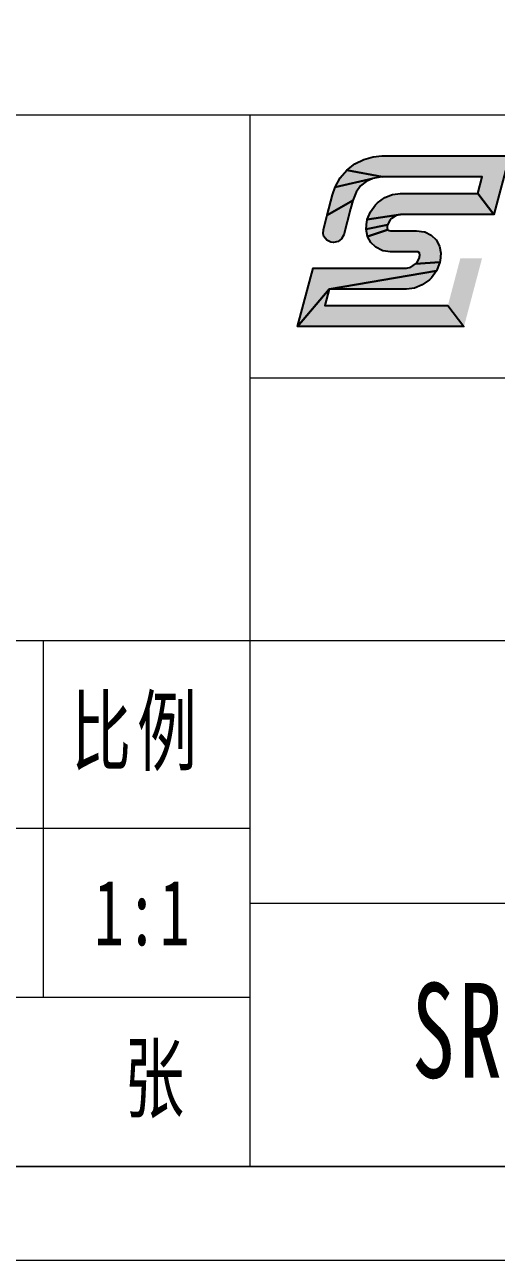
# Model space of a CAD drawing. Header units: millimetres. Extents: x -15766 to 80009, y -9701 to 15159.
# Drawn here: x -12773.7 to -12748.6, y 6744.8 to 6810.6 of the extents above; entities that cross this region are included whole.
import ezdxf

# ---------------------------------------------------------------- set-up
doc = ezdxf.new("R2010")
doc.units = ezdxf.units.MM
for name, color, linetype, lineweight in [('AM_VIS', 7, 'Continuous', 18), ('CDRAFT0', 7, 'Continuous', 18), ('尺寸线层', 3, 'Continuous', 18), ('粗实线层_1', 7, 'Continuous', 15), ('细实线层', 7, 'Continuous', 18)]:
    doc.layers.add(name, color=color, linetype=linetype, lineweight=lineweight)
doc.layers.add('DRW0001_DXF_FORMAT', color=7, linetype='Continuous')
doc.styles.add('标准', font='', dxfattribs={"width": 0.667})
doc.styles.get('标准').set_extended_font_data('宋体')

# ---------------------------------------------------------------- blocks, each defined once
blk = doc.blocks.new('*X1249')
at = {"layer": 'CDRAFT0'}
blk.add_lwpolyline([(0, 0), (210, 0), (210, 297), (0, 297), (0, 0)], dxfattribs=at)
at = {"layer": '粗实线层_1'}
blk.add_line((25, 5), (205, 5), dxfattribs=at)
blk = doc.blocks.new('SYMBOL_3_BL2', base_point=(178.141, 46.517))
at = {"layer": 'DRW0001_DXF_FORMAT', "linetype": 'Continuous'}
for points in [[(159.873, 51.517), (159.977, 51.515), (166.637, 51.516), (165.81, 48.399), (164.954, 49.522), (165.185, 50.393), (159.885, 50.394), (157.985, 50.764), (158.42, 51.099), (158.892, 51.331), (159.389, 51.47), (159.84, 51.517)], [(159.744, 50.388), (159.369, 50.314), (157.367, 49.855), (157.634, 50.35), (157.985, 50.764), (159.885, 50.394)], [(158.715, 49.915), (158.475, 49.584), (158.303, 49.145), (156.939, 48.36), (157.226, 49.437), (157.367, 49.855), (159.369, 50.314), (159.016, 50.157)], [(160.421, 49.466), (160.834, 49.522), (164.954, 49.522), (165.81, 48.399), (160.834, 48.399), (159.076, 48.137), (159.24, 48.54), (159.513, 48.912), (159.62, 49.018), (160.005, 49.297)], [(158.184, 48.692), (157.817, 47.313), (157.702, 47.094), (157.517, 46.951), (157.278, 46.897), (157.134, 46.916), (156.917, 47.03), (156.768, 47.231), (156.729, 47.358), (156.739, 47.604), (156.921, 48.288), (156.92, 48.288), (156.939, 48.36), (158.303, 49.145), (158.182, 48.692)], [(160.356, 48.176), (160.27, 48.078), (160.153, 47.847), (159.011, 47.607), (159.046, 48.02), (159.062, 48.085), (159.076, 48.137), (160.834, 48.399), (160.603, 48.346)], [(160.125, 47.708), (160.151, 47.585), (159.089, 47.227), (159.011, 47.607), (160.153, 47.847), (160.139, 47.794)], [(162.467, 47.295), (162.733, 47.04), (162.91, 46.714), (162.988, 46.333), (162.953, 45.92), (162.937, 45.856), (161.643, 45.765), (161.729, 45.862), (161.846, 46.094), (161.86, 46.147), (161.874, 46.232), (161.848, 46.356), (161.76, 46.402), (161.694, 46.408), (160.304, 46.41), (159.906, 46.466), (159.871, 46.477), (159.532, 46.646), (159.266, 46.901), (159.089, 47.227), (160.151, 47.585), (160.239, 47.538), (160.305, 47.532), (161.695, 47.531), (162.093, 47.475), (162.128, 47.464)], [(162.923, 45.803), (162.759, 45.401), (157.045, 44.419), (155.362, 42.425), (156.189, 45.542), (161.165, 45.542), (161.396, 45.595), (161.643, 45.765), (162.937, 45.856)], [(161.578, 44.474), (161.165, 44.419), (157.045, 44.419), (162.759, 45.401), (162.486, 45.029), (162.379, 44.922), (161.994, 44.643)], [(163.364, 43.548), (164.22, 42.425), (155.362, 42.425), (157.045, 44.419), (156.814, 43.548)]]:
    blk.add_hatch(color=1, dxfattribs=at).paths.add_polyline_path(points)
at = {"layer": 'DRW0001_DXF_FORMAT', "color": 1, "linetype": 'Continuous'}
for points in [[(159.873, 51.517), (159.977, 51.515), (166.637, 51.516), (165.81, 48.399), (164.954, 49.522), (165.185, 50.393), (159.885, 50.394), (157.985, 50.764), (158.42, 51.099), (158.892, 51.331), (159.389, 51.47), (159.84, 51.517), (159.873, 51.517)], [(159.744, 50.388), (159.369, 50.314), (157.367, 49.855), (157.634, 50.35), (157.985, 50.764), (159.885, 50.394), (159.744, 50.388)], [(158.715, 49.915), (158.475, 49.584), (158.303, 49.145), (156.939, 48.36), (157.226, 49.437), (157.367, 49.855), (159.369, 50.314), (159.016, 50.157), (158.715, 49.915)], [(160.421, 49.466), (160.834, 49.522), (164.954, 49.522), (165.81, 48.399), (160.834, 48.399), (159.076, 48.137), (159.24, 48.54), (159.513, 48.912), (159.62, 49.018), (160.005, 49.297), (160.421, 49.466)], [(158.184, 48.692), (157.817, 47.313), (157.702, 47.094), (157.517, 46.951), (157.278, 46.897), (157.134, 46.916), (156.917, 47.03), (156.768, 47.231), (156.729, 47.358), (156.739, 47.604), (156.921, 48.288), (156.92, 48.288), (156.939, 48.36), (158.303, 49.145), (158.182, 48.692), (158.184, 48.692)], [(160.356, 48.176), (160.27, 48.078), (160.153, 47.847), (159.011, 47.607), (159.046, 48.02), (159.062, 48.085), (159.076, 48.137), (160.834, 48.399), (160.603, 48.346), (160.356, 48.176)], [(160.125, 47.708), (160.151, 47.585), (159.089, 47.227), (159.011, 47.607), (160.153, 47.847), (160.139, 47.794), (160.125, 47.708)], [(162.467, 47.295), (162.733, 47.04), (162.91, 46.714), (162.988, 46.333), (162.953, 45.92), (162.937, 45.856), (161.643, 45.765), (161.729, 45.862), (161.846, 46.094), (161.86, 46.147), (161.874, 46.232), (161.848, 46.356), (161.76, 46.402), (161.694, 46.408), (160.304, 46.41), (159.906, 46.466), (159.871, 46.477), (159.532, 46.646), (159.266, 46.901), (159.089, 47.227), (160.151, 47.585), (160.239, 47.538), (160.305, 47.532), (161.695, 47.531), (162.093, 47.475), (162.128, 47.464), (162.467, 47.295)], [(162.923, 45.803), (162.759, 45.401), (157.045, 44.419), (155.362, 42.425), (156.189, 45.542), (161.165, 45.542), (161.396, 45.595), (161.643, 45.765), (162.937, 45.856), (162.923, 45.803)], [(161.578, 44.474), (161.165, 44.419), (157.045, 44.419), (162.759, 45.401), (162.486, 45.029), (162.379, 44.922), (161.994, 44.643), (161.578, 44.474)], [(163.364, 43.548), (164.22, 42.425), (155.362, 42.425), (157.045, 44.419), (156.814, 43.548), (163.364, 43.548)]]:
    blk.add_lwpolyline(points, dxfattribs=at)
for points in [[(159.929, 50.393), (159.885, 50.394), (159.945, 50.392), (165.185, 50.393)], [(163.364, 43.548), (164.025, 46.053), (164.22, 42.425), (165.179, 46.053)]]:
    blk.add_solid(points, dxfattribs=at)

msp = doc.modelspace()

# ---------------------------------------------------------------- linework, layer by layer
at = {"layer": '粗实线层_1'}
for p, q in [((-12711.73401, 6805.79172), (-12891.73401, 6805.79172)), ((-12761.73401, 6805.79172), (-12761.73401, 6749.79172)), ((-12711.73401, 6791.79172), (-12761.73401, 6791.79172)), ((-12761.73401, 6777.79172), (-12891.73401, 6777.79172)), ((-12772.73401, 6777.79172), (-12772.73401, 6758.79172)), ((-12711.73401, 6777.79172), (-12761.73401, 6777.79172)), ((-12711.73401, 6763.79172), (-12761.73401, 6763.79172)), ((-12761.73401, 6758.79172), (-12811.73401, 6758.79172)), ((-12711.73401, 6749.79172), (-12891.73401, 6749.79172))]:
    msp.add_line(p, q, dxfattribs=at)
at = {"layer": '细实线层'}
msp.add_line((-12761.73401, 6767.79172), (-12811.73401, 6767.79172), dxfattribs=at)

# ---------------------------------------------------------------- block references
at = {"layer": 'AM_VIS'}
msp.add_blockref('*X1249', (-12916.73401, 6744.79172), dxfattribs=at)
at = {"layer": 'DRW0001_DXF_FORMAT', "color": 2, "linetype": 'Continuous'}
msp.add_blockref('SYMBOL_3_BL2', (-12736.4181, 6798.62526), dxfattribs=at)

# ---------------------------------------------------------------- texts
at = {"layer": '尺寸线层', "attachment_point": 5, "line_spacing_factor": 1.15057, "style": '标准'}
for s, insert, char_height, width in [('\\T1.1;比例', (-12767.73401, 6772.79172), 3.5, 22), ('\\T1.1;1:1', (-12767.3992, 6763.29172), 3.5, 10.6696195), ('{\\T1.1;SRC0500403-16}', (-12736.73401, 6756.99944), 5.0503058, 29.3737905), ('\\T1.1;张', (-12766.66268, 6754.29172), 3.5, 8)]:
    msp.add_mtext(s, dxfattribs=dict(at, insert=insert, char_height=char_height, width=width))

doc.saveas('drawing.dxf')
